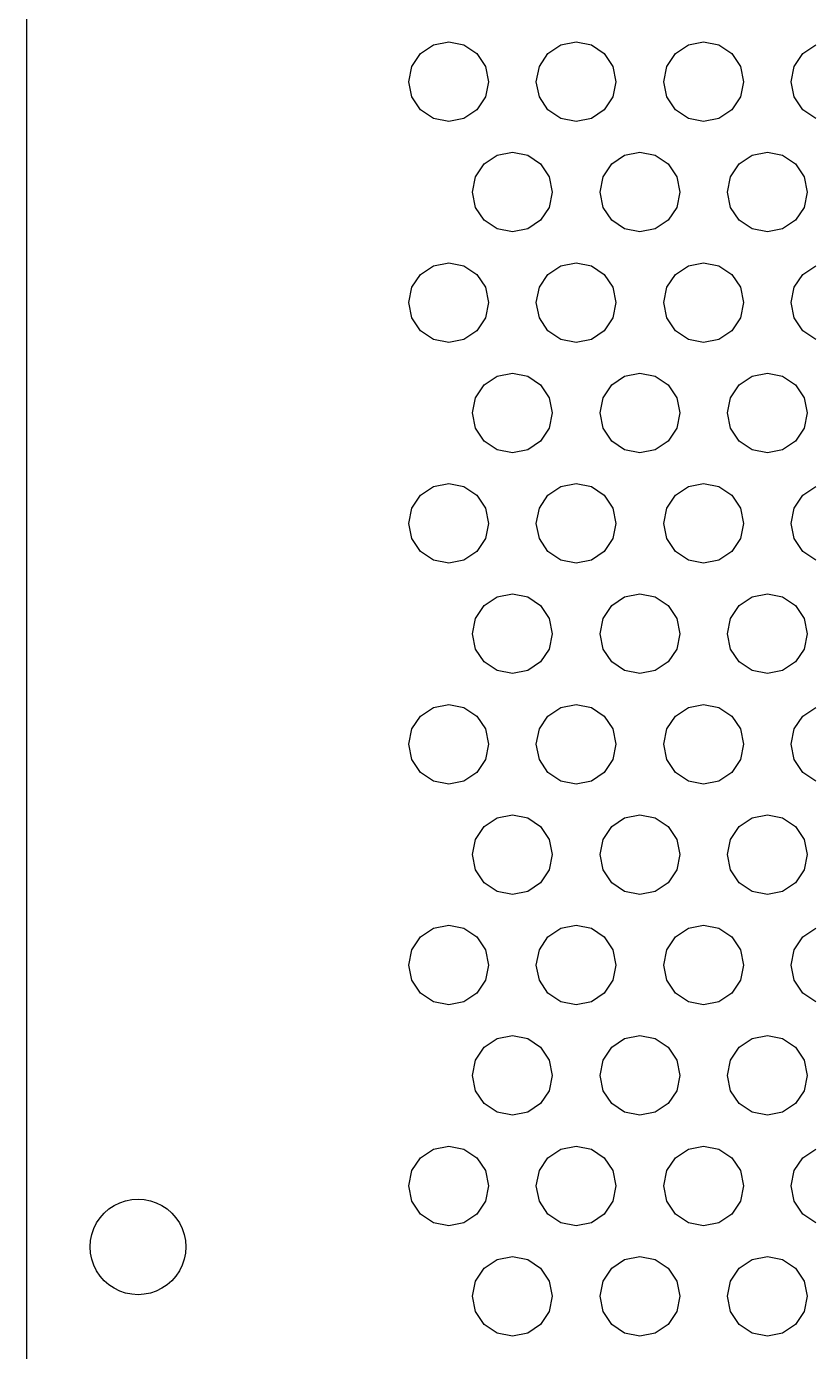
# Model space of a CAD drawing. Header units: metres. Extents: x 0 to 569, y 6 to 314.
# Drawn here: x 0 to 49.3, y 153.3 to 236.5 of the extents above; entities that cross this region are included whole.
import ezdxf

# ---------------------------------------------------------------- set-up
doc = ezdxf.new("R2010")
doc.units = ezdxf.units.M

msp = doc.modelspace()

# ---------------------------------------------------------------- linework, layer by layer
for p, q in [((0, 313.756), (0, 6)), ((24.7322, 234.757), (25.5433, 235.299)), ((25.5433, 235.299), (26.5, 235.49)), ((26.5, 235.49), (27.4567, 235.299)), ((27.4567, 235.299), (28.2678, 234.757)), ((32.7322, 234.757), (33.5433, 235.299)), ((33.5433, 235.299), (34.5, 235.49)), ((34.5, 235.49), (35.4567, 235.299)), ((35.4567, 235.299), (36.2678, 234.757)), ((40.7322, 234.757), (41.5433, 235.299)), ((41.5433, 235.299), (42.5, 235.49)), ((42.5, 235.49), (43.4567, 235.299)), ((43.4567, 235.299), (44.2678, 234.757)), ((48.7322, 234.757), (49.5433, 235.299)), ((24.1903, 233.946), (24.7322, 234.757)), ((28.2678, 234.757), (28.8097, 233.946)), ((32.1903, 233.946), (32.7322, 234.757)), ((36.2678, 234.757), (36.8097, 233.946)), ((40.1903, 233.946), (40.7322, 234.757)), ((44.2678, 234.757), (44.8097, 233.946)), ((48.1903, 233.946), (48.7322, 234.757)), ((24, 232.99), (24.1903, 233.946)), ((28.8097, 233.946), (29, 232.99)), ((32, 232.99), (32.1903, 233.946)), ((36.8097, 233.946), (37, 232.99)), ((40, 232.99), (40.1903, 233.946)), ((44.8097, 233.946), (45, 232.99)), ((48, 232.99), (48.1903, 233.946)), ((24.1903, 232.033), (24, 232.99)), ((29, 232.99), (28.8097, 232.033)), ((32.1903, 232.033), (32, 232.99)), ((37, 232.99), (36.8097, 232.033)), ((40.1903, 232.033), (40, 232.99)), ((45, 232.99), (44.8097, 232.033)), ((48.1903, 232.033), (48, 232.99)), ((24.7322, 231.222), (24.1903, 232.033)), ((28.8097, 232.033), (28.2678, 231.222)), ((32.7322, 231.222), (32.1903, 232.033)), ((36.8097, 232.033), (36.2678, 231.222)), ((40.7322, 231.222), (40.1903, 232.033)), ((44.8097, 232.033), (44.2678, 231.222)), ((48.7322, 231.222), (48.1903, 232.033)), ((25.5433, 230.68), (24.7322, 231.222)), ((28.2678, 231.222), (27.4567, 230.68)), ((33.5433, 230.68), (32.7322, 231.222)), ((36.2678, 231.222), (35.4567, 230.68)), ((41.5433, 230.68), (40.7322, 231.222)), ((44.2678, 231.222), (43.4567, 230.68)), ((49.5433, 230.68), (48.7322, 231.222)), ((26.5, 230.49), (25.5433, 230.68)), ((27.4567, 230.68), (26.5, 230.49)), ((34.5, 230.49), (33.5433, 230.68)), ((35.4567, 230.68), (34.5, 230.49)), ((42.5, 230.49), (41.5433, 230.68)), ((43.4567, 230.68), (42.5, 230.49)), ((28.1903, 227.018), (28.7322, 227.829)), ((28.7322, 227.829), (29.5433, 228.371)), ((29.5433, 228.371), (30.5, 228.561)), ((30.5, 228.561), (31.4567, 228.371)), ((31.4567, 228.371), (32.2678, 227.829)), ((32.2678, 227.829), (32.8097, 227.018)), ((36.1903, 227.018), (36.7322, 227.829)), ((36.7322, 227.829), (37.5433, 228.371)), ((37.5433, 228.371), (38.5, 228.561)), ((38.5, 228.561), (39.4567, 228.371)), ((39.4567, 228.371), (40.2678, 227.829)), ((40.2678, 227.829), (40.8097, 227.018)), ((44.1903, 227.018), (44.7322, 227.829)), ((44.7322, 227.829), (45.5433, 228.371)), ((45.5433, 228.371), (46.5, 228.561)), ((46.5, 228.561), (47.4567, 228.371)), ((47.4567, 228.371), (48.2678, 227.829)), ((48.2678, 227.829), (48.8097, 227.018)), ((28, 226.061), (28.1903, 227.018)), ((32.8097, 227.018), (33, 226.061)), ((36, 226.061), (36.1903, 227.018)), ((40.8097, 227.018), (41, 226.061)), ((44, 226.061), (44.1903, 227.018)), ((48.8097, 227.018), (49, 226.061)), ((28.1903, 225.105), (28, 226.061)), ((33, 226.061), (32.8097, 225.105)), ((36.1903, 225.105), (36, 226.061)), ((41, 226.061), (40.8097, 225.105)), ((44.1903, 225.105), (44, 226.061)), ((49, 226.061), (48.8097, 225.105)), ((28.7322, 224.294), (28.1903, 225.105)), ((32.8097, 225.105), (32.2678, 224.294)), ((36.7322, 224.294), (36.1903, 225.105)), ((40.8097, 225.105), (40.2678, 224.294)), ((44.7322, 224.294), (44.1903, 225.105)), ((48.8097, 225.105), (48.2678, 224.294)), ((29.5433, 223.752), (28.7322, 224.294)), ((30.5, 223.561), (29.5433, 223.752)), ((31.4567, 223.752), (30.5, 223.561)), ((32.2678, 224.294), (31.4567, 223.752)), ((37.5433, 223.752), (36.7322, 224.294)), ((38.5, 223.561), (37.5433, 223.752)), ((39.4567, 223.752), (38.5, 223.561)), ((40.2678, 224.294), (39.4567, 223.752)), ((45.5433, 223.752), (44.7322, 224.294)), ((46.5, 223.561), (45.5433, 223.752)), ((47.4567, 223.752), (46.5, 223.561)), ((48.2678, 224.294), (47.4567, 223.752)), ((24.7322, 220.901), (25.5433, 221.443)), ((25.5433, 221.443), (26.5, 221.633)), ((26.5, 221.633), (27.4567, 221.443)), ((27.4567, 221.443), (28.2678, 220.901)), ((32.7322, 220.901), (33.5433, 221.443)), ((33.5433, 221.443), (34.5, 221.633)), ((34.5, 221.633), (35.4567, 221.443)), ((35.4567, 221.443), (36.2678, 220.901)), ((40.7322, 220.901), (41.5433, 221.443)), ((41.5433, 221.443), (42.5, 221.633)), ((42.5, 221.633), (43.4567, 221.443)), ((43.4567, 221.443), (44.2678, 220.901)), ((48.7322, 220.901), (49.5433, 221.443)), ((24.1903, 220.09), (24.7322, 220.901)), ((28.2678, 220.901), (28.8097, 220.09)), ((32.1903, 220.09), (32.7322, 220.901)), ((36.2678, 220.901), (36.8097, 220.09)), ((40.1903, 220.09), (40.7322, 220.901)), ((44.2678, 220.901), (44.8097, 220.09)), ((48.1903, 220.09), (48.7322, 220.901)), ((24, 219.133), (24.1903, 220.09)), ((28.8097, 220.09), (29, 219.133)), ((32, 219.133), (32.1903, 220.09)), ((36.8097, 220.09), (37, 219.133)), ((40, 219.133), (40.1903, 220.09)), ((44.8097, 220.09), (45, 219.133)), ((48, 219.133), (48.1903, 220.09)), ((24.1903, 218.177), (24, 219.133)), ((29, 219.133), (28.8097, 218.177)), ((32.1903, 218.177), (32, 219.133)), ((37, 219.133), (36.8097, 218.177)), ((40.1903, 218.177), (40, 219.133)), ((45, 219.133), (44.8097, 218.177)), ((48.1903, 218.177), (48, 219.133)), ((24.7322, 217.366), (24.1903, 218.177)), ((28.8097, 218.177), (28.2678, 217.366)), ((32.7322, 217.366), (32.1903, 218.177)), ((36.8097, 218.177), (36.2678, 217.366)), ((40.7322, 217.366), (40.1903, 218.177)), ((44.8097, 218.177), (44.2678, 217.366)), ((48.7322, 217.366), (48.1903, 218.177)), ((25.5433, 216.824), (24.7322, 217.366)), ((28.2678, 217.366), (27.4567, 216.824)), ((33.5433, 216.824), (32.7322, 217.366)), ((36.2678, 217.366), (35.4567, 216.824)), ((41.5433, 216.824), (40.7322, 217.366)), ((44.2678, 217.366), (43.4567, 216.824)), ((49.5433, 216.824), (48.7322, 217.366)), ((26.5, 216.633), (25.5433, 216.824)), ((27.4567, 216.824), (26.5, 216.633)), ((34.5, 216.633), (33.5433, 216.824)), ((35.4567, 216.824), (34.5, 216.633)), ((42.5, 216.633), (41.5433, 216.824)), ((43.4567, 216.824), (42.5, 216.633)), ((28.7322, 213.973), (29.5433, 214.515)), ((29.5433, 214.515), (30.5, 214.705)), ((30.5, 214.705), (31.4567, 214.515)), ((31.4567, 214.515), (32.2678, 213.973)), ((36.7322, 213.973), (37.5433, 214.515)), ((37.5433, 214.515), (38.5, 214.705)), ((38.5, 214.705), (39.4567, 214.515)), ((39.4567, 214.515), (40.2678, 213.973)), ((44.7322, 213.973), (45.5433, 214.515)), ((45.5433, 214.515), (46.5, 214.705)), ((46.5, 214.705), (47.4567, 214.515)), ((47.4567, 214.515), (48.2678, 213.973)), ((28.1903, 213.162), (28.7322, 213.973)), ((32.2678, 213.973), (32.8097, 213.162)), ((36.1903, 213.162), (36.7322, 213.973)), ((40.2678, 213.973), (40.8097, 213.162)), ((44.1903, 213.162), (44.7322, 213.973)), ((48.2678, 213.973), (48.8097, 213.162)), ((28, 212.205), (28.1903, 213.162)), ((32.8097, 213.162), (33, 212.205)), ((36, 212.205), (36.1903, 213.162)), ((40.8097, 213.162), (41, 212.205)), ((44, 212.205), (44.1903, 213.162)), ((48.8097, 213.162), (49, 212.205)), ((28.1903, 211.248), (28, 212.205)), ((33, 212.205), (32.8097, 211.248)), ((36.1903, 211.248), (36, 212.205)), ((41, 212.205), (40.8097, 211.248)), ((44.1903, 211.248), (44, 212.205)), ((49, 212.205), (48.8097, 211.248)), ((28.7322, 210.437), (28.1903, 211.248)), ((32.8097, 211.248), (32.2678, 210.437)), ((36.7322, 210.437), (36.1903, 211.248)), ((40.8097, 211.248), (40.2678, 210.437)), ((44.7322, 210.437), (44.1903, 211.248)), ((48.8097, 211.248), (48.2678, 210.437)), ((29.5433, 209.895), (28.7322, 210.437)), ((32.2678, 210.437), (31.4567, 209.895)), ((37.5433, 209.895), (36.7322, 210.437)), ((40.2678, 210.437), (39.4567, 209.895)), ((45.5433, 209.895), (44.7322, 210.437)), ((48.2678, 210.437), (47.4567, 209.895)), ((30.5, 209.705), (29.5433, 209.895)), ((31.4567, 209.895), (30.5, 209.705)), ((38.5, 209.705), (37.5433, 209.895)), ((39.4567, 209.895), (38.5, 209.705)), ((46.5, 209.705), (45.5433, 209.895)), ((47.4567, 209.895), (46.5, 209.705)), ((24.1903, 206.234), (24.7322, 207.045)), ((24.7322, 207.045), (25.5433, 207.587)), ((25.5433, 207.587), (26.5, 207.777)), ((26.5, 207.777), (27.4567, 207.587)), ((27.4567, 207.587), (28.2678, 207.045)), ((28.2678, 207.045), (28.8097, 206.234)), ((32.1903, 206.234), (32.7322, 207.045)), ((32.7322, 207.045), (33.5433, 207.587)), ((33.5433, 207.587), (34.5, 207.777)), ((34.5, 207.777), (35.4567, 207.587)), ((35.4567, 207.587), (36.2678, 207.045)), ((36.2678, 207.045), (36.8097, 206.234)), ((40.1903, 206.234), (40.7322, 207.045)), ((40.7322, 207.045), (41.5433, 207.587)), ((41.5433, 207.587), (42.5, 207.777)), ((42.5, 207.777), (43.4567, 207.587)), ((43.4567, 207.587), (44.2678, 207.045)), ((44.2678, 207.045), (44.8097, 206.234)), ((48.1903, 206.234), (48.7322, 207.045)), ((48.7322, 207.045), (49.5433, 207.587)), ((24, 205.277), (24.1903, 206.234)), ((28.8097, 206.234), (29, 205.277)), ((32, 205.277), (32.1903, 206.234)), ((36.8097, 206.234), (37, 205.277)), ((40, 205.277), (40.1903, 206.234)), ((44.8097, 206.234), (45, 205.277)), ((48, 205.277), (48.1903, 206.234)), ((24.1903, 204.32), (24, 205.277)), ((29, 205.277), (28.8097, 204.32)), ((32.1903, 204.32), (32, 205.277)), ((37, 205.277), (36.8097, 204.32)), ((40.1903, 204.32), (40, 205.277)), ((45, 205.277), (44.8097, 204.32)), ((48.1903, 204.32), (48, 205.277)), ((24.7322, 203.509), (24.1903, 204.32)), ((28.8097, 204.32), (28.2678, 203.509)), ((32.7322, 203.509), (32.1903, 204.32)), ((36.8097, 204.32), (36.2678, 203.509)), ((40.7322, 203.509), (40.1903, 204.32)), ((44.8097, 204.32), (44.2678, 203.509)), ((48.7322, 203.509), (48.1903, 204.32)), ((25.5433, 202.967), (24.7322, 203.509)), ((26.5, 202.777), (25.5433, 202.967)), ((27.4567, 202.967), (26.5, 202.777)), ((28.2678, 203.509), (27.4567, 202.967)), ((33.5433, 202.967), (32.7322, 203.509)), ((34.5, 202.777), (33.5433, 202.967)), ((35.4567, 202.967), (34.5, 202.777)), ((36.2678, 203.509), (35.4567, 202.967)), ((41.5433, 202.967), (40.7322, 203.509)), ((42.5, 202.777), (41.5433, 202.967)), ((43.4567, 202.967), (42.5, 202.777)), ((44.2678, 203.509), (43.4567, 202.967)), ((49.5433, 202.967), (48.7322, 203.509)), ((28.7322, 200.116), (29.5433, 200.658)), ((29.5433, 200.658), (30.5, 200.849)), ((30.5, 200.849), (31.4567, 200.658)), ((31.4567, 200.658), (32.2678, 200.116)), ((36.7322, 200.116), (37.5433, 200.658)), ((37.5433, 200.658), (38.5, 200.849)), ((38.5, 200.849), (39.4567, 200.658)), ((39.4567, 200.658), (40.2678, 200.116)), ((44.7322, 200.116), (45.5433, 200.658)), ((45.5433, 200.658), (46.5, 200.849)), ((46.5, 200.849), (47.4567, 200.658)), ((47.4567, 200.658), (48.2678, 200.116)), ((28.1903, 199.305), (28.7322, 200.116)), ((32.2678, 200.116), (32.8097, 199.305)), ((36.1903, 199.305), (36.7322, 200.116)), ((40.2678, 200.116), (40.8097, 199.305)), ((44.1903, 199.305), (44.7322, 200.116)), ((48.2678, 200.116), (48.8097, 199.305)), ((28, 198.349), (28.1903, 199.305)), ((32.8097, 199.305), (33, 198.349)), ((36, 198.349), (36.1903, 199.305)), ((40.8097, 199.305), (41, 198.349)), ((44, 198.349), (44.1903, 199.305)), ((48.8097, 199.305), (49, 198.349)), ((28.1903, 197.392), (28, 198.349)), ((33, 198.349), (32.8097, 197.392)), ((36.1903, 197.392), (36, 198.349)), ((41, 198.349), (40.8097, 197.392)), ((44.1903, 197.392), (44, 198.349)), ((49, 198.349), (48.8097, 197.392)), ((28.7322, 196.581), (28.1903, 197.392)), ((32.8097, 197.392), (32.2678, 196.581)), ((36.7322, 196.581), (36.1903, 197.392)), ((40.8097, 197.392), (40.2678, 196.581)), ((44.7322, 196.581), (44.1903, 197.392)), ((48.8097, 197.392), (48.2678, 196.581)), ((29.5433, 196.039), (28.7322, 196.581)), ((32.2678, 196.581), (31.4567, 196.039)), ((37.5433, 196.039), (36.7322, 196.581)), ((40.2678, 196.581), (39.4567, 196.039)), ((45.5433, 196.039), (44.7322, 196.581)), ((48.2678, 196.581), (47.4567, 196.039)), ((30.5, 195.849), (29.5433, 196.039)), ((31.4567, 196.039), (30.5, 195.849)), ((38.5, 195.849), (37.5433, 196.039)), ((39.4567, 196.039), (38.5, 195.849)), ((46.5, 195.849), (45.5433, 196.039)), ((47.4567, 196.039), (46.5, 195.849)), ((24.7322, 193.188), (25.5433, 193.73)), ((25.5433, 193.73), (26.5, 193.92)), ((26.5, 193.92), (27.4567, 193.73)), ((27.4567, 193.73), (28.2678, 193.188)), ((32.7322, 193.188), (33.5433, 193.73)), ((33.5433, 193.73), (34.5, 193.92)), ((34.5, 193.92), (35.4567, 193.73)), ((35.4567, 193.73), (36.2678, 193.188)), ((40.7322, 193.188), (41.5433, 193.73)), ((41.5433, 193.73), (42.5, 193.92)), ((42.5, 193.92), (43.4567, 193.73)), ((43.4567, 193.73), (44.2678, 193.188)), ((48.7322, 193.188), (49.5433, 193.73)), ((24.1903, 192.377), (24.7322, 193.188)), ((28.2678, 193.188), (28.8097, 192.377)), ((32.1903, 192.377), (32.7322, 193.188)), ((36.2678, 193.188), (36.8097, 192.377)), ((40.1903, 192.377), (40.7322, 193.188)), ((44.2678, 193.188), (44.8097, 192.377)), ((48.1903, 192.377), (48.7322, 193.188)), ((24, 191.42), (24.1903, 192.377)), ((28.8097, 192.377), (29, 191.42)), ((32, 191.42), (32.1903, 192.377)), ((36.8097, 192.377), (37, 191.42)), ((40, 191.42), (40.1903, 192.377)), ((44.8097, 192.377), (45, 191.42)), ((48, 191.42), (48.1903, 192.377)), ((24.1903, 190.464), (24, 191.42)), ((29, 191.42), (28.8097, 190.464)), ((32.1903, 190.464), (32, 191.42)), ((37, 191.42), (36.8097, 190.464)), ((40.1903, 190.464), (40, 191.42)), ((45, 191.42), (44.8097, 190.464)), ((48.1903, 190.464), (48, 191.42)), ((24.7322, 189.653), (24.1903, 190.464)), ((28.8097, 190.464), (28.2678, 189.653)), ((32.7322, 189.653), (32.1903, 190.464)), ((36.8097, 190.464), (36.2678, 189.653)), ((40.7322, 189.653), (40.1903, 190.464)), ((44.8097, 190.464), (44.2678, 189.653)), ((48.7322, 189.653), (48.1903, 190.464)), ((25.5433, 189.111), (24.7322, 189.653)), ((28.2678, 189.653), (27.4567, 189.111)), ((33.5433, 189.111), (32.7322, 189.653)), ((36.2678, 189.653), (35.4567, 189.111)), ((41.5433, 189.111), (40.7322, 189.653)), ((44.2678, 189.653), (43.4567, 189.111)), ((49.5433, 189.111), (48.7322, 189.653)), ((26.5, 188.92), (25.5433, 189.111)), ((27.4567, 189.111), (26.5, 188.92)), ((34.5, 188.92), (33.5433, 189.111)), ((35.4567, 189.111), (34.5, 188.92)), ((42.5, 188.92), (41.5433, 189.111)), ((43.4567, 189.111), (42.5, 188.92)), ((28.1903, 185.449), (28.7322, 186.26)), ((28.7322, 186.26), (29.5433, 186.802)), ((29.5433, 186.802), (30.5, 186.992)), ((30.5, 186.992), (31.4567, 186.802)), ((31.4567, 186.802), (32.2678, 186.26)), ((32.2678, 186.26), (32.8097, 185.449)), ((36.1903, 185.449), (36.7322, 186.26)), ((36.7322, 186.26), (37.5433, 186.802)), ((37.5433, 186.802), (38.5, 186.992)), ((38.5, 186.992), (39.4567, 186.802)), ((39.4567, 186.802), (40.2678, 186.26)), ((40.2678, 186.26), (40.8097, 185.449)), ((44.1903, 185.449), (44.7322, 186.26)), ((44.7322, 186.26), (45.5433, 186.802)), ((45.5433, 186.802), (46.5, 186.992)), ((46.5, 186.992), (47.4567, 186.802)), ((47.4567, 186.802), (48.2678, 186.26)), ((48.2678, 186.26), (48.8097, 185.449)), ((28, 184.492), (28.1903, 185.449)), ((32.8097, 185.449), (33, 184.492)), ((36, 184.492), (36.1903, 185.449)), ((40.8097, 185.449), (41, 184.492)), ((44, 184.492), (44.1903, 185.449)), ((48.8097, 185.449), (49, 184.492)), ((28.1903, 183.536), (28, 184.492)), ((33, 184.492), (32.8097, 183.536)), ((36.1903, 183.536), (36, 184.492)), ((41, 184.492), (40.8097, 183.536)), ((44.1903, 183.536), (44, 184.492)), ((49, 184.492), (48.8097, 183.536)), ((28.7322, 182.724), (28.1903, 183.536)), ((32.8097, 183.536), (32.2678, 182.724)), ((36.7322, 182.724), (36.1903, 183.536)), ((40.8097, 183.536), (40.2678, 182.724)), ((44.7322, 182.724), (44.1903, 183.536)), ((48.8097, 183.536), (48.2678, 182.724)), ((29.5433, 182.183), (28.7322, 182.724)), ((30.5, 181.992), (29.5433, 182.183)), ((31.4567, 182.183), (30.5, 181.992)), ((32.2678, 182.724), (31.4567, 182.183)), ((37.5433, 182.183), (36.7322, 182.724)), ((38.5, 181.992), (37.5433, 182.183)), ((39.4567, 182.183), (38.5, 181.992)), ((40.2678, 182.724), (39.4567, 182.183)), ((45.5433, 182.183), (44.7322, 182.724)), ((46.5, 181.992), (45.5433, 182.183)), ((47.4567, 182.183), (46.5, 181.992)), ((48.2678, 182.724), (47.4567, 182.183)), ((24.7322, 179.332), (25.5433, 179.874)), ((25.5433, 179.874), (26.5, 180.064)), ((26.5, 180.064), (27.4567, 179.874)), ((27.4567, 179.874), (28.2678, 179.332)), ((32.7322, 179.332), (33.5433, 179.874)), ((33.5433, 179.874), (34.5, 180.064)), ((34.5, 180.064), (35.4567, 179.874)), ((35.4567, 179.874), (36.2678, 179.332)), ((40.7322, 179.332), (41.5433, 179.874)), ((41.5433, 179.874), (42.5, 180.064)), ((42.5, 180.064), (43.4567, 179.874)), ((43.4567, 179.874), (44.2678, 179.332)), ((48.7322, 179.332), (49.5433, 179.874)), ((24.1903, 178.521), (24.7322, 179.332)), ((28.2678, 179.332), (28.8097, 178.521)), ((32.1903, 178.521), (32.7322, 179.332)), ((36.2678, 179.332), (36.8097, 178.521)), ((40.1903, 178.521), (40.7322, 179.332)), ((44.2678, 179.332), (44.8097, 178.521)), ((48.1903, 178.521), (48.7322, 179.332)), ((24, 177.564), (24.1903, 178.521)), ((28.8097, 178.521), (29, 177.564)), ((32, 177.564), (32.1903, 178.521)), ((36.8097, 178.521), (37, 177.564)), ((40, 177.564), (40.1903, 178.521)), ((44.8097, 178.521), (45, 177.564)), ((48, 177.564), (48.1903, 178.521)), ((24.1903, 176.607), (24, 177.564)), ((29, 177.564), (28.8097, 176.607)), ((32.1903, 176.607), (32, 177.564)), ((37, 177.564), (36.8097, 176.607)), ((40.1903, 176.607), (40, 177.564)), ((45, 177.564), (44.8097, 176.607)), ((48.1903, 176.607), (48, 177.564)), ((24.7322, 175.796), (24.1903, 176.607)), ((28.8097, 176.607), (28.2678, 175.796)), ((32.7322, 175.796), (32.1903, 176.607)), ((36.8097, 176.607), (36.2678, 175.796)), ((40.7322, 175.796), (40.1903, 176.607)), ((44.8097, 176.607), (44.2678, 175.796)), ((48.7322, 175.796), (48.1903, 176.607)), ((25.5433, 175.254), (24.7322, 175.796)), ((28.2678, 175.796), (27.4567, 175.254)), ((33.5433, 175.254), (32.7322, 175.796)), ((36.2678, 175.796), (35.4567, 175.254)), ((41.5433, 175.254), (40.7322, 175.796)), ((44.2678, 175.796), (43.4567, 175.254)), ((49.5433, 175.254), (48.7322, 175.796)), ((26.5, 175.064), (25.5433, 175.254)), ((27.4567, 175.254), (26.5, 175.064)), ((34.5, 175.064), (33.5433, 175.254)), ((35.4567, 175.254), (34.5, 175.064)), ((42.5, 175.064), (41.5433, 175.254)), ((43.4567, 175.254), (42.5, 175.064)), ((28.7322, 172.404), (29.5433, 172.946)), ((29.5433, 172.946), (30.5, 173.136)), ((30.5, 173.136), (31.4567, 172.946)), ((31.4567, 172.946), (32.2678, 172.404)), ((36.7322, 172.404), (37.5433, 172.946)), ((37.5433, 172.946), (38.5, 173.136)), ((38.5, 173.136), (39.4567, 172.946)), ((39.4567, 172.946), (40.2678, 172.404)), ((44.7322, 172.404), (45.5433, 172.946)), ((45.5433, 172.946), (46.5, 173.136)), ((46.5, 173.136), (47.4567, 172.946)), ((47.4567, 172.946), (48.2678, 172.404)), ((28.1903, 171.593), (28.7322, 172.404)), ((32.2678, 172.404), (32.8097, 171.593)), ((36.1903, 171.593), (36.7322, 172.404)), ((40.2678, 172.404), (40.8097, 171.593)), ((44.1903, 171.593), (44.7322, 172.404)), ((48.2678, 172.404), (48.8097, 171.593)), ((28, 170.636), (28.1903, 171.593)), ((32.8097, 171.593), (33, 170.636)), ((36, 170.636), (36.1903, 171.593)), ((40.8097, 171.593), (41, 170.636)), ((44, 170.636), (44.1903, 171.593)), ((48.8097, 171.593), (49, 170.636)), ((28.1903, 169.679), (28, 170.636)), ((33, 170.636), (32.8097, 169.679)), ((36.1903, 169.679), (36, 170.636)), ((41, 170.636), (40.8097, 169.679)), ((44.1903, 169.679), (44, 170.636)), ((49, 170.636), (48.8097, 169.679)), ((28.7322, 168.868), (28.1903, 169.679)), ((32.8097, 169.679), (32.2678, 168.868)), ((36.7322, 168.868), (36.1903, 169.679)), ((40.8097, 169.679), (40.2678, 168.868)), ((44.7322, 168.868), (44.1903, 169.679)), ((48.8097, 169.679), (48.2678, 168.868)), ((29.5433, 168.326), (28.7322, 168.868)), ((32.2678, 168.868), (31.4567, 168.326)), ((37.5433, 168.326), (36.7322, 168.868)), ((40.2678, 168.868), (39.4567, 168.326)), ((45.5433, 168.326), (44.7322, 168.868)), ((48.2678, 168.868), (47.4567, 168.326)), ((30.5, 168.136), (29.5433, 168.326)), ((31.4567, 168.326), (30.5, 168.136)), ((38.5, 168.136), (37.5433, 168.326)), ((39.4567, 168.326), (38.5, 168.136)), ((46.5, 168.136), (45.5433, 168.326)), ((47.4567, 168.326), (46.5, 168.136)), ((24.1903, 164.664), (24.7322, 165.475)), ((24.7322, 165.475), (25.5433, 166.017)), ((25.5433, 166.017), (26.5, 166.208)), ((26.5, 166.208), (27.4567, 166.017)), ((27.4567, 166.017), (28.2678, 165.475)), ((28.2678, 165.475), (28.8097, 164.664)), ((32.1903, 164.664), (32.7322, 165.475)), ((32.7322, 165.475), (33.5433, 166.017)), ((33.5433, 166.017), (34.5, 166.208)), ((34.5, 166.208), (35.4567, 166.017)), ((35.4567, 166.017), (36.2678, 165.475)), ((36.2678, 165.475), (36.8097, 164.664)), ((40.1903, 164.664), (40.7322, 165.475)), ((40.7322, 165.475), (41.5433, 166.017)), ((41.5433, 166.017), (42.5, 166.208)), ((42.5, 166.208), (43.4567, 166.017)), ((43.4567, 166.017), (44.2678, 165.475)), ((44.2678, 165.475), (44.8097, 164.664)), ((48.1903, 164.664), (48.7322, 165.475)), ((48.7322, 165.475), (49.5433, 166.017)), ((24, 163.708), (24.1903, 164.664)), ((28.8097, 164.664), (29, 163.708)), ((32, 163.708), (32.1903, 164.664)), ((36.8097, 164.664), (37, 163.708)), ((40, 163.708), (40.1903, 164.664)), ((44.8097, 164.664), (45, 163.708)), ((48, 163.708), (48.1903, 164.664)), ((24.1903, 162.751), (24, 163.708)), ((29, 163.708), (28.8097, 162.751)), ((32.1903, 162.751), (32, 163.708)), ((37, 163.708), (36.8097, 162.751)), ((40.1903, 162.751), (40, 163.708)), ((45, 163.708), (44.8097, 162.751)), ((48.1903, 162.751), (48, 163.708)), ((4.8787, 161.999), (5.1737, 162.258)), ((5.1737, 162.258), (5.5, 162.476)), ((5.5, 162.476), (5.8519, 162.65)), ((5.8519, 162.65), (6.2235, 162.776)), ((6.2235, 162.776), (6.6084, 162.852)), ((6.6084, 162.852), (7, 162.878)), ((7, 162.878), (7.3916, 162.852)), ((7.3916, 162.852), (7.7764, 162.776)), ((7.7764, 162.776), (8.148, 162.65)), ((8.148, 162.65), (8.5, 162.476)), ((8.5, 162.476), (8.8263, 162.258)), ((8.8263, 162.258), (9.1213, 161.999)), ((24.7322, 161.94), (24.1903, 162.751)), ((28.8097, 162.751), (28.2678, 161.94)), ((32.7322, 161.94), (32.1903, 162.751)), ((36.8097, 162.751), (36.2678, 161.94)), ((40.7322, 161.94), (40.1903, 162.751)), ((44.8097, 162.751), (44.2678, 161.94)), ((48.7322, 161.94), (48.1903, 162.751)), ((4.2283, 161.026), (4.4019, 161.378)), ((4.4019, 161.378), (4.6199, 161.704)), ((4.6199, 161.704), (4.8787, 161.999)), ((9.1213, 161.999), (9.3801, 161.704)), ((9.3801, 161.704), (9.5981, 161.378)), ((9.5981, 161.378), (9.7716, 161.026)), ((25.5433, 161.398), (24.7322, 161.94)), ((26.5, 161.208), (25.5433, 161.398)), ((27.4567, 161.398), (26.5, 161.208)), ((28.2678, 161.94), (27.4567, 161.398)), ((33.5433, 161.398), (32.7322, 161.94)), ((34.5, 161.208), (33.5433, 161.398)), ((35.4567, 161.398), (34.5, 161.208)), ((36.2678, 161.94), (35.4567, 161.398)), ((41.5433, 161.398), (40.7322, 161.94)), ((42.5, 161.208), (41.5433, 161.398)), ((43.4567, 161.398), (42.5, 161.208)), ((44.2678, 161.94), (43.4567, 161.398)), ((49.5433, 161.398), (48.7322, 161.94)), ((4.0257, 160.27), (4.1022, 160.654)), ((4.1022, 160.654), (4.2283, 161.026)), ((9.7716, 161.026), (9.8978, 160.654)), ((9.8978, 160.654), (9.9743, 160.27)), ((4, 159.878), (4.0257, 160.27)), ((4.0257, 159.486), (4, 159.878)), ((9.9743, 160.27), (10, 159.878)), ((10, 159.878), (9.9743, 159.486)), ((4.1022, 159.102), (4.0257, 159.486)), ((4.2283, 158.73), (4.1022, 159.102)), ((9.8978, 159.102), (9.7716, 158.73)), ((9.9743, 159.486), (9.8978, 159.102)), ((28.7322, 158.547), (29.5433, 159.089)), ((29.5433, 159.089), (30.5, 159.279)), ((30.5, 159.279), (31.4567, 159.089)), ((31.4567, 159.089), (32.2678, 158.547)), ((36.7322, 158.547), (37.5433, 159.089)), ((37.5433, 159.089), (38.5, 159.279)), ((38.5, 159.279), (39.4567, 159.089)), ((39.4567, 159.089), (40.2678, 158.547)), ((44.7322, 158.547), (45.5433, 159.089)), ((45.5433, 159.089), (46.5, 159.279)), ((46.5, 159.279), (47.4567, 159.089)), ((47.4567, 159.089), (48.2678, 158.547)), ((4.4019, 158.378), (4.2283, 158.73)), ((4.6199, 158.052), (4.4019, 158.378)), ((4.8787, 157.757), (4.6199, 158.052)), ((9.3801, 158.052), (9.1213, 157.757)), ((9.5981, 158.378), (9.3801, 158.052)), ((9.7716, 158.73), (9.5981, 158.378)), ((28.1903, 157.736), (28.7322, 158.547)), ((32.2678, 158.547), (32.8097, 157.736)), ((36.1903, 157.736), (36.7322, 158.547)), ((40.2678, 158.547), (40.8097, 157.736)), ((44.1903, 157.736), (44.7322, 158.547)), ((48.2678, 158.547), (48.8097, 157.736)), ((5.1737, 157.498), (4.8787, 157.757)), ((5.5, 157.28), (5.1737, 157.498)), ((5.8519, 157.106), (5.5, 157.28)), ((8.5, 157.28), (8.148, 157.106)), ((8.8263, 157.498), (8.5, 157.28)), ((9.1213, 157.757), (8.8263, 157.498)), ((28, 156.779), (28.1903, 157.736)), ((32.8097, 157.736), (33, 156.779)), ((36, 156.779), (36.1903, 157.736)), ((40.8097, 157.736), (41, 156.779)), ((44, 156.779), (44.1903, 157.736)), ((48.8097, 157.736), (49, 156.779)), ((6.2235, 156.98), (5.8519, 157.106)), ((6.6084, 156.904), (6.2235, 156.98)), ((7, 156.878), (6.6084, 156.904)), ((7.3916, 156.904), (7, 156.878)), ((7.7764, 156.98), (7.3916, 156.904)), ((8.148, 157.106), (7.7764, 156.98)), ((28.1903, 155.823), (28, 156.779)), ((33, 156.779), (32.8097, 155.823)), ((36.1903, 155.823), (36, 156.779)), ((41, 156.779), (40.8097, 155.823)), ((44.1903, 155.823), (44, 156.779)), ((49, 156.779), (48.8097, 155.823)), ((28.7322, 155.012), (28.1903, 155.823)), ((32.8097, 155.823), (32.2678, 155.012)), ((36.7322, 155.012), (36.1903, 155.823)), ((40.8097, 155.823), (40.2678, 155.012)), ((44.7322, 155.012), (44.1903, 155.823)), ((48.8097, 155.823), (48.2678, 155.012)), ((29.5433, 154.47), (28.7322, 155.012)), ((32.2678, 155.012), (31.4567, 154.47)), ((37.5433, 154.47), (36.7322, 155.012)), ((40.2678, 155.012), (39.4567, 154.47)), ((45.5433, 154.47), (44.7322, 155.012)), ((48.2678, 155.012), (47.4567, 154.47)), ((30.5, 154.279), (29.5433, 154.47)), ((31.4567, 154.47), (30.5, 154.279)), ((38.5, 154.279), (37.5433, 154.47)), ((39.4567, 154.47), (38.5, 154.279)), ((46.5, 154.279), (45.5433, 154.47)), ((47.4567, 154.47), (46.5, 154.279))]:
    msp.add_line(p, q)

doc.saveas('drawing.dxf')
